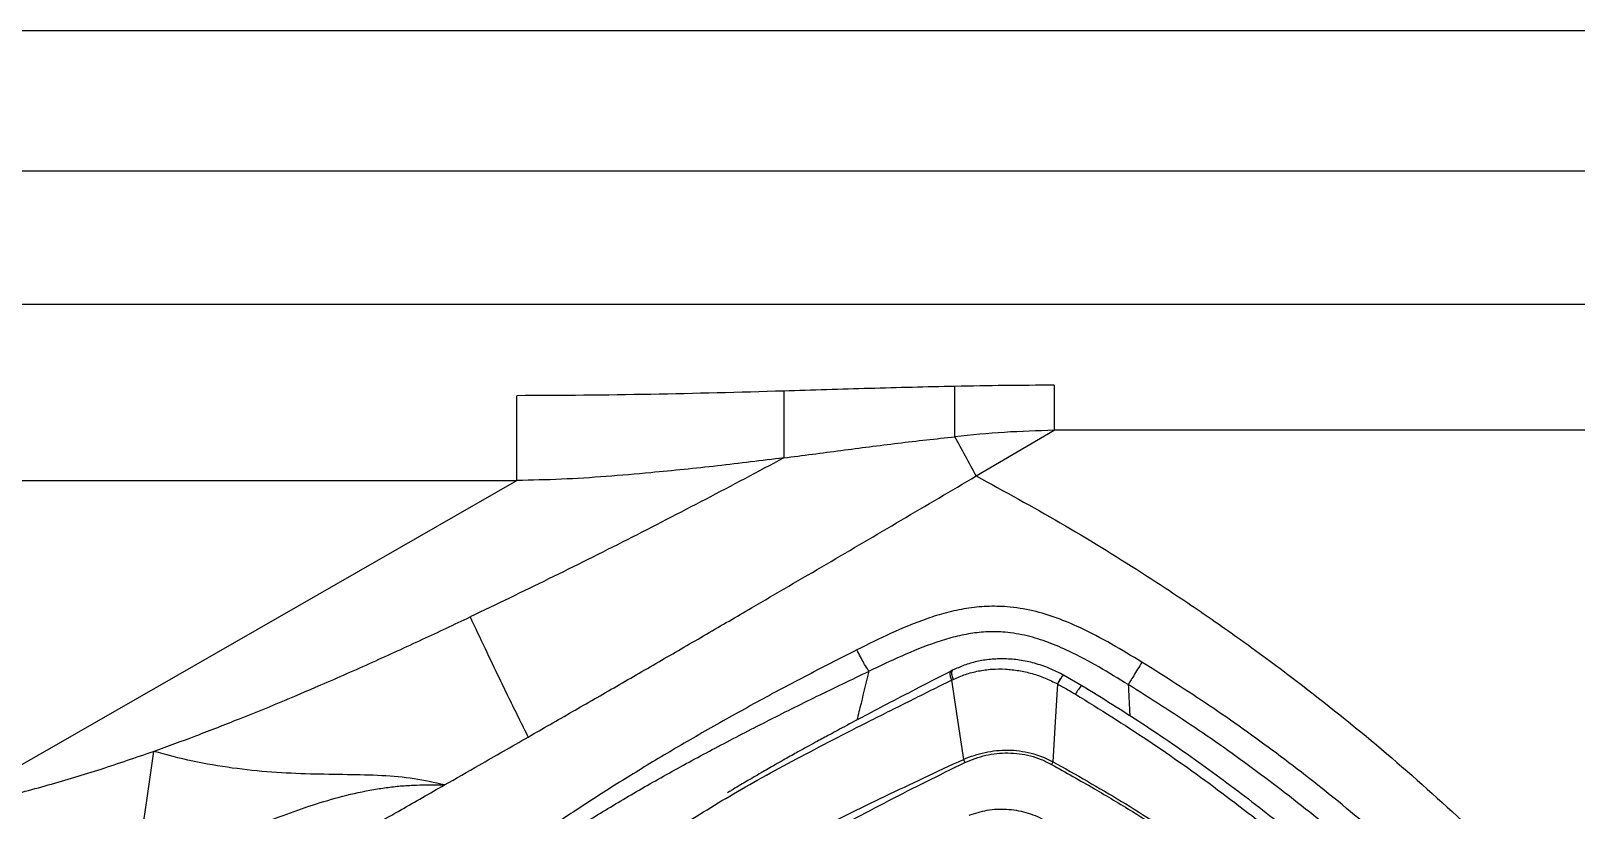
# Model space of a CAD drawing. Extents: x 400 to 501, y 484 to 634.
# Drawn here: x 478.36 to 493.09, y 589.41 to 596.84 of the extents above; entities that cross this region are included whole.
import ezdxf

# ---------------------------------------------------------------- set-up
doc = ezdxf.new("R2010")
doc.units = 0
doc.header["$MEASUREMENT"] = 0
doc.layers.add('1', color=4, linetype='Continuous')
doc.layers.add('DIM', color=3, linetype='Continuous')
doc.layers.add('GEOMETRY', color=3, linetype='Continuous', lineweight=25)

# ---------------------------------------------------------------- blocks, each defined once
blk = doc.blocks.new('2026 GRANDEE')
at = {"layer": '1', "color": 4, "ltscale": 16}
blk.add_line((47.123, 0), (-47.123, 0), dxfattribs=at)
at = {"layer": 'GEOMETRY', "ltscale": 16}
for p, q in [((-45.241, -1.332), (45.241, -1.332)), ((36.946, -4.242), (37.688, -3.807)), ((44.166, -3.807), (37.688, -3.807)), ((26.618, -4.285), (32.567, -4.285)), ((27.094, -7.425), (32.567, -4.285)), ((36.721, -6.094), (36.704, -6.103)), ((37.776, -6.141), (37.779, -6.139)), ((37.779, -6.139), (37.954, -6.238)), ((36.823, -6.944), (36.837, -6.974)), ((37.676, -6.966), (37.663, -6.991))]:
    blk.add_line(p, q, dxfattribs=at)
at = {"layer": 'GEOMETRY'}
blk.add_line((44.506, -2.607), (14.117, -2.607), dxfattribs=at)
at = {"layer": 'GEOMETRY', "ltscale": 16, "flags": 128}
for points in [[(36.709, -6.189), (36.773, -6.612), (36.823, -6.944)], [(37.721, -6.225), (37.696, -6.64), (37.676, -6.966)]]:
    blk.add_lwpolyline(points, dxfattribs=at)
at = {"layer": 'GEOMETRY', "ltscale": 256}
blk.add_arc((38.15, -6.443), 0.284, 133.7806, 154.8006, dxfattribs=at)
at = {"layer": 'GEOMETRY', "ltscale": 16}
for points, knots in [([(36.743, -3.388), (36.471, -3.394), (35.927, -3.408), (35.384, -3.424), (35.111, -3.433)], [0, 0, 0, 0, 0.499132, 1, 1, 1, 1]), ([(37.688, -3.377), (37.53, -3.378), (37.215, -3.379), (36.9, -3.385), (36.743, -3.388)], [0, 0, 0, 0, 0.500519, 1, 1, 1, 1]), ([(36.743, -3.868), (36.743, -3.843), (36.743, -3.794), (36.743, -3.698), (36.743, -3.585), (36.743, -3.472), (36.743, -3.416), (36.743, -3.388)], [0, 0, 0, 0, 0.127638, 0.24957, 0.489783, 0.739369, 1, 1, 1, 1]), ([(37.688, -3.377), (37.688, -3.402), (37.688, -3.452), (37.688, -3.558), (37.688, -3.678), (37.688, -3.764), (37.688, -3.807)], [0, 0, 0, 0, 0.2500007, 0.5, 0.7499993, 1, 1, 1, 1]), ([(35.111, -3.433), (34.689, -3.445), (33.841, -3.469), (32.992, -3.475), (32.567, -3.477)], [0, 0, 0, 0, 0.498822, 1, 1, 1, 1]), ([(32.567, -4.285), (32.567, -4.244), (32.567, -4.162), (32.567, -4.043), (32.567, -3.928), (32.567, -3.819), (32.567, -3.717), (32.567, -3.626), (32.567, -3.544), (32.567, -3.499), (32.567, -3.477)], [0, 0, 0, 0, 0.1250006, 0.2500006, 0.3750002, 0.5, 0.6249998, 0.7499994, 0.8749994, 1, 1, 1, 1]), ([(35.111, -3.433), (35.111, -3.471), (35.111, -3.528), (35.111, -3.622), (35.111, -3.699), (35.111, -3.782), (35.111, -3.872), (35.111, -3.97), (35.111, -4.036), (35.111, -4.07)], [0, 0, 0, 0, 0.263262, 0.391341, 0.515459, 0.635759, 0.753921, 0.873522, 1, 1, 1, 1]), ([(37.688, -3.807), (37.53, -3.812), (37.214, -3.821), (36.9, -3.852), (36.743, -3.868)], [0, 0, 0, 0, 0.499354, 1, 1, 1, 1]), ([(35.111, -4.07), (35.293, -4.046), (35.656, -3.999), (36.198, -3.927), (36.561, -3.888), (36.743, -3.868)], [0, 0, 0, 0, 0.334571, 0.667947, 1, 1, 1, 1]), ([(36.946, -4.242), (36.912, -4.179), (36.843, -4.053), (36.776, -3.929), (36.743, -3.868)], [0, 0, 0, 0, 0.5027717, 1, 1, 1, 1]), ([(35.111, -4.07), (34.863, -4.202), (34.367, -4.466), (33.62, -4.851), (32.872, -5.225), (32.371, -5.466), (32.121, -5.586)], [0, 0, 0, 0, 0.251736, 0.502292, 0.752269, 1, 1, 1, 1]), ([(35.111, -4.07), (34.901, -4.096), (34.479, -4.148), (33.914, -4.206), (33.418, -4.248), (32.992, -4.277), (32.709, -4.282), (32.567, -4.285)], [0, 0, 0, 0, 0.2500865, 0.5005919, 0.6674787, 0.8340418, 1, 1, 1, 1]), ([(32.674, -6.731), (32.814, -6.65), (33.092, -6.491), (33.518, -6.246), (33.945, -5.999), (34.374, -5.75), (34.898, -5.445), (35.517, -5.083), (36.231, -4.663), (36.708, -4.383), (36.946, -4.242)], [0, 0, 0, 0, 0.102053, 0.202764, 0.302941, 0.402964, 0.502933, 0.668515, 0.833988, 1, 1, 1, 1]), ([(36.946, -4.242), (37.214, -4.389), (37.748, -4.68), (38.346, -5.048), (38.758, -5.315), (38.993, -5.472), (39.229, -5.634), (39.481, -5.812), (39.933, -6.141), (40.567, -6.634), (41.346, -7.305), (42.019, -7.945), (42.594, -8.541), (43.084, -9.085), (43.472, -9.548), (43.768, -9.921), (43.979, -10.196), (44.184, -10.472), (44.371, -10.733), (44.649, -11.132), (45.011, -11.681), (45.452, -12.407), (45.725, -12.906), (45.862, -13.157)], [0, 0, 0, 0, 0.071591, 0.14241, 0.164528, 0.186584, 0.208583, 0.231692, 0.258921, 0.339583, 0.419837, 0.499879, 0.556947, 0.614093, 0.671388, 0.698471, 0.72561, 0.752813, 0.778921, 0.800899, 0.866647, 0.932983, 1, 1, 1, 1]), ([(29.103, -6.867), (29.238, -6.818), (29.512, -6.718), (29.912, -6.562), (30.308, -6.401), (30.732, -6.221), (31.187, -6.02), (31.661, -5.803), (31.97, -5.657), (32.121, -5.586)], [0, 0, 0, 0, 0.131297, 0.266484, 0.392147, 0.522862, 0.687421, 0.846953, 1, 1, 1, 1]), ([(32.121, -5.586), (32.169, -5.686), (32.26, -5.882), (32.384, -6.141), (32.491, -6.361), (32.583, -6.548), (32.643, -6.669), (32.674, -6.731)], [0, 0, 0, 0, 0.257032, 0.501491, 0.662964, 0.827708, 1, 1, 1, 1]), ([(38.526, -6.017), (38.43, -5.959), (38.237, -5.842), (37.968, -5.699), (37.717, -5.593), (37.485, -5.522), (37.259, -5.486), (37.046, -5.482), (36.852, -5.502), (36.661, -5.543), (36.418, -5.619), (36.133, -5.738), (35.915, -5.847), (35.809, -5.9)], [0, 0, 0, 0, 0.115288, 0.232522, 0.312957, 0.395803, 0.481548, 0.54778, 0.614888, 0.682055, 0.748599, 0.877308, 1, 1, 1, 1]), ([(38.395, -6.231), (38.302, -6.174), (38.117, -6.061), (37.864, -5.925), (37.635, -5.826), (37.432, -5.762), (37.238, -5.729), (37.057, -5.725), (36.89, -5.742), (36.724, -5.778), (36.503, -5.846), (36.236, -5.955), (36.027, -6.054), (35.924, -6.103)], [0, 0, 0, 0, 0.123155, 0.244366, 0.324526, 0.404298, 0.484544, 0.545986, 0.60886, 0.673191, 0.738643, 0.869959, 1, 1, 1, 1]), ([(35.809, -5.9), (35.642, -5.985), (35.31, -6.153), (34.825, -6.413), (34.359, -6.674), (33.914, -6.934), (33.494, -7.192), (33.102, -7.445), (32.739, -7.692), (32.524, -7.848), (32.417, -7.926)], [0, 0, 0, 0, 0.131981, 0.262078, 0.389878, 0.515687, 0.639412, 0.760931, 0.881112, 1, 1, 1, 1]), ([(35.924, -6.103), (35.917, -6.094), (35.904, -6.076), (35.875, -6.028), (35.843, -5.968), (35.82, -5.923), (35.809, -5.9)], [0, 0, 0, 0, 0.249999, 0.5, 0.750001, 1, 1, 1, 1]), ([(37.783, -6.143), (37.737, -6.12), (37.645, -6.073), (37.503, -6.025), (37.36, -5.995), (37.219, -5.983), (37.082, -5.988), (36.952, -6.009), (36.831, -6.043), (36.757, -6.078), (36.721, -6.094)], [0, 0, 0, 0, 0.137361, 0.27187, 0.401671, 0.528674, 0.65255, 0.772834, 0.888707, 1, 1, 1, 1]), ([(38.526, -6.017), (38.512, -6.04), (38.484, -6.086), (38.446, -6.148), (38.414, -6.2), (38.401, -6.22), (38.395, -6.231)], [0, 0, 0, 0, 0.249999, 0.5, 0.750001, 1, 1, 1, 1]), ([(44.088, -11.58), (43.952, -11.364), (43.676, -10.928), (43.221, -10.29), (42.73, -9.662), (42.202, -9.051), (41.643, -8.463), (41.055, -7.903), (40.443, -7.375), (39.815, -6.884), (39.178, -6.429), (38.742, -6.154), (38.526, -6.017)], [0, 0, 0, 0, 0.096358, 0.194984, 0.29578, 0.397663, 0.500023, 0.602394, 0.7043, 0.805058, 0.903601, 1, 1, 1, 1]), ([(32.571, -7.977), (32.676, -7.904), (32.886, -7.757), (33.243, -7.528), (33.63, -7.294), (34.045, -7.057), (34.486, -6.819), (34.948, -6.58), (35.429, -6.34), (35.758, -6.183), (35.924, -6.103)], [0, 0, 0, 0, 0.117929, 0.237268, 0.358138, 0.481493, 0.6073, 0.735537, 0.866565, 1, 1, 1, 1]), ([(36.705, -6.102), (36.605, -6.154), (36.408, -6.255), (36.135, -6.396), (35.897, -6.521), (35.7, -6.626), (35.544, -6.71), (35.426, -6.774), (35.344, -6.819), (35.284, -6.852), (35.23, -6.882), (35.17, -6.916), (35.102, -6.954), (35.009, -7.006), (34.89, -7.075), (34.751, -7.156), (34.644, -7.22), (34.587, -7.254), (34.575, -7.262)], [0, 0, 0, 0, 0.126502, 0.248773, 0.354427, 0.443351, 0.515669, 0.571528, 0.60886, 0.633203, 0.658182, 0.687453, 0.721022, 0.758901, 0.827181, 0.903145, 0.979865, 1, 1, 1, 1]), ([(35.811, -6.567), (35.824, -6.514), (35.863, -6.361), (35.9, -6.205), (35.924, -6.103)], [0, 0, 0, 0, 0.346582, 1, 1, 1, 1]), ([(36.715, -6.101), (36.714, -6.101), (36.709, -6.1), (36.703, -6.103), (36.698, -6.11), (36.695, -6.121), (36.695, -6.136), (36.698, -6.153), (36.702, -6.17), (36.707, -6.183), (36.709, -6.189)], [0, 0, 0, 0, 0.066174, 0.196058, 0.332355, 0.472122, 0.611935, 0.748358, 0.878433, 1, 1, 1, 1]), ([(36.709, -6.189), (36.713, -6.187), (36.718, -6.185), (36.724, -6.182), (36.726, -6.181)], [0, 0, 0, 0, 0.56, 1, 1, 1, 1]), ([(36.721, -6.095), (36.72, -6.095), (36.717, -6.096), (36.714, -6.102), (36.711, -6.113), (36.711, -6.127), (36.714, -6.145), (36.719, -6.163), (36.724, -6.175), (36.726, -6.181)], [0, 0, 0, 0, 0.032452, 0.19663, 0.364979, 0.533328, 0.697507, 0.853931, 1, 1, 1, 1]), ([(36.726, -6.181), (36.765, -6.164), (36.842, -6.13), (36.966, -6.099), (37.094, -6.081), (37.224, -6.081), (37.353, -6.095), (37.479, -6.124), (37.603, -6.166), (37.682, -6.205), (37.721, -6.225)], [0, 0, 0, 0, 0.126237, 0.25247, 0.378246, 0.503559, 0.627704, 0.75127, 0.8765, 1, 1, 1, 1]), ([(37.779, -6.139), (37.777, -6.14), (37.775, -6.141), (37.767, -6.151), (37.759, -6.162), (37.75, -6.176), (37.737, -6.196), (37.728, -6.214), (37.721, -6.225)], [0, 0, 0, 0, 0.238958, 0.36804, 0.5, 0.63196, 0.761042, 1, 1, 1, 1]), ([(37.721, -6.225), (37.727, -6.213), (37.737, -6.196), (37.749, -6.176), (37.758, -6.162), (37.766, -6.151), (37.773, -6.143), (37.775, -6.142), (37.776, -6.141)], [0, 0, 0, 0, 0.271068, 0.417503, 0.567194, 0.716866, 0.863247, 1, 1, 1, 1]), ([(33.999, -7.671), (34.017, -7.658), (34.11, -7.593), (34.308, -7.466), (34.591, -7.294), (34.901, -7.118), (35.23, -6.939), (35.578, -6.757), (35.942, -6.571), (36.319, -6.383), (36.579, -6.253), (36.709, -6.189)], [0, 0, 0, 0, 0.029254, 0.150301, 0.272076, 0.393781, 0.514785, 0.635673, 0.756952, 0.878685, 1, 1, 1, 1]), ([(37.721, -6.225), (37.721, -6.225), (37.721, -6.225), (37.721, -6.225), (37.721, -6.225)], [0, 0, 0, 0, 0.56, 1, 1, 1, 1]), ([(37.721, -6.225), (37.754, -6.243), (37.811, -6.275), (37.868, -6.308), (37.893, -6.322)], [0, 0, 0, 0, 0.560002, 1, 1, 1, 1]), ([(37.893, -6.322), (38.124, -6.467), (38.585, -6.754), (39.251, -7.228), (39.895, -7.73), (40.516, -8.262), (41.079, -8.792), (41.588, -9.311), (42.046, -9.816), (42.486, -10.338), (42.904, -10.879), (43.304, -11.434), (43.551, -11.817), (43.674, -12.008)], [0, 0, 0, 0, 0.1000688, 0.1999124, 0.2997469, 0.3997863, 0.4998266, 0.5830232, 0.6662201, 0.7495517, 0.8330446, 0.9165066, 1, 1, 1, 1]), ([(37.954, -6.238), (38.148, -6.359), (38.535, -6.599), (39.097, -6.987), (39.645, -7.396), (40.177, -7.826), (40.692, -8.278), (41.153, -8.712), (41.434, -9.003), (41.557, -9.13)], [0, 0, 0, 0, 0.1480648, 0.2955762, 0.442982, 0.5905353, 0.7384057, 0.8861884, 1, 1, 1, 1]), ([(43.875, -11.711), (43.74, -11.498), (43.468, -11.069), (43.02, -10.441), (42.536, -9.822), (42.016, -9.219), (41.465, -8.64), (40.886, -8.089), (40.284, -7.569), (39.665, -7.086), (39.037, -6.637), (38.607, -6.365), (38.395, -6.231)], [0, 0, 0, 0, 0.0964045, 0.1950542, 0.2958468, 0.3977029, 0.5000235, 0.6023537, 0.7042327, 0.804988, 0.9035542, 1, 1, 1, 1]), ([(38.395, -6.231), (38.399, -6.316), (38.404, -6.415), (38.409, -6.513), (38.409, -6.526)], [0, 0, 0, 0, 0.870158, 1, 1, 1, 1]), ([(31.877, -7.187), (31.986, -7.125), (32.244, -6.977), (32.517, -6.821), (32.674, -6.731)], [0, 0, 0, 0, 0.422563, 1, 1, 1, 1]), ([(27.094, -7.425), (27.262, -7.391), (27.6, -7.323), (28.102, -7.19), (28.605, -7.039), (28.937, -6.924), (29.103, -6.867)], [0, 0, 0, 0, 0.246362, 0.495325, 0.746443, 1, 1, 1, 1]), ([(29.103, -6.867), (29.095, -6.927), (29.077, -7.047), (29.051, -7.226), (29.026, -7.402), (29.002, -7.57), (28.98, -7.725), (28.961, -7.856), (28.945, -7.957), (28.941, -7.985), (28.939, -7.999)], [0, 0, 0, 0, 0.123055, 0.246832, 0.371296, 0.496021, 0.621181, 0.746841, 0.872795, 1, 1, 1, 1]), ([(31.877, -7.187), (31.78, -7.166), (31.582, -7.122), (31.271, -7.095), (30.943, -7.089), (30.594, -7.085), (30.229, -7.069), (29.854, -7.03), (29.475, -6.966), (29.227, -6.9), (29.103, -6.867)], [0, 0, 0, 0, 0.103791, 0.213771, 0.333443, 0.461451, 0.594374, 0.729369, 0.864745, 1, 1, 1, 1]), ([(36.823, -6.944), (36.857, -6.93), (36.924, -6.903), (37.064, -6.866), (37.211, -6.85), (37.359, -6.861), (37.468, -6.882), (37.576, -6.916), (37.643, -6.949), (37.676, -6.966)], [0, 0, 0, 0, 0.125715, 0.251319, 0.500682, 0.625643, 0.750732, 0.87504, 1, 1, 1, 1]), ([(36.837, -6.974), (36.87, -6.96), (36.934, -6.932), (37.07, -6.893), (37.213, -6.878), (37.356, -6.888), (37.462, -6.908), (37.566, -6.941), (37.63, -6.975), (37.663, -6.991)], [0, 0, 0, 0, 0.126001, 0.2516189, 0.5011886, 0.626193, 0.7511755, 0.8751458, 1, 1, 1, 1]), ([(33.499, -8.575), (33.523, -8.565), (33.57, -8.546), (33.661, -8.505), (33.771, -8.455), (33.906, -8.391), (34.067, -8.312), (34.253, -8.216), (34.463, -8.108), (34.716, -7.977), (35.015, -7.823), (35.356, -7.649), (35.711, -7.473), (36.075, -7.295), (36.446, -7.119), (36.697, -7.002), (36.823, -6.944)], [0, 0, 0, 0, 0.06234, 0.124818, 0.187363, 0.250453, 0.313852, 0.376637, 0.439459, 0.502671, 0.586016, 0.668823, 0.751617, 0.834542, 0.917364, 1, 1, 1, 1]), ([(33.553, -8.638), (33.578, -8.631), (33.629, -8.615), (33.726, -8.582), (33.841, -8.536), (33.981, -8.475), (34.145, -8.396), (34.334, -8.299), (34.543, -8.187), (34.793, -8.05), (35.084, -7.889), (35.416, -7.707), (35.759, -7.522), (36.111, -7.337), (36.471, -7.153), (36.715, -7.034), (36.837, -6.974)], [0, 0, 0, 0, 0.062319, 0.124752, 0.187451, 0.250906, 0.314486, 0.37751, 0.44061, 0.503895, 0.587131, 0.669779, 0.75236, 0.835034, 0.917583, 1, 1, 1, 1]), ([(37.663, -6.991), (37.799, -7.068), (38.06, -7.214), (38.424, -7.432), (38.743, -7.637), (39.019, -7.823), (39.253, -7.989), (39.448, -8.132), (39.582, -8.234), (39.669, -8.301), (39.717, -8.34), (39.782, -8.391), (39.864, -8.457), (39.966, -8.54), (40.068, -8.625), (40.237, -8.77), (40.416, -8.929), (40.577, -9.08), (40.646, -9.148), (40.677, -9.177), (40.691, -9.19), (40.696, -9.196), (40.699, -9.199), (40.7, -9.2), (40.701, -9.2), (40.701, -9.201), (40.701, -9.201), (40.701, -9.201), (40.701, -9.201), (40.701, -9.201), (40.702, -9.201), (40.705, -9.204), (40.715, -9.214), (40.738, -9.236), (40.777, -9.275), (40.838, -9.336), (40.923, -9.423), (41.035, -9.54), (41.131, -9.644), (41.205, -9.725), (41.25, -9.776), (41.297, -9.828), (41.346, -9.884), (41.396, -9.942), (41.448, -10.003), (41.5, -10.065), (41.669, -10.266), (41.945, -10.616), (42.312, -11.126), (42.661, -11.653), (42.875, -12.016), (42.982, -12.197)], [0, 0, 0, 0, 0.062481, 0.118844, 0.169135, 0.213352, 0.251461, 0.283422, 0.309236, 0.318658, 0.3269, 0.333965, 0.351242, 0.368824, 0.386373, 0.403893, 0.457678, 0.481272, 0.491642, 0.496202, 0.498209, 0.499091, 0.49948, 0.499651, 0.499785, 0.499785, 0.499785, 0.499787, 0.499791, 0.499809, 0.499878, 0.500152, 0.501246, 0.505611, 0.512881, 0.523059, 0.53994, 0.561408, 0.587481, 0.596044, 0.605011, 0.61438, 0.624154, 0.634334, 0.64492, 0.655914, 0.66648, 0.749216, 0.832806, 0.916374, 1, 1, 1, 1]), ([(37.676, -6.966), (37.896, -7.089), (38.335, -7.337), (38.971, -7.749), (39.584, -8.192), (40.17, -8.668), (40.725, -9.176), (41.246, -9.72), (41.735, -10.296), (42.192, -10.901), (42.62, -11.529), (42.878, -11.965), (43.007, -12.182)], [0, 0, 0, 0, 0.100262, 0.200594, 0.300842, 0.400493, 0.499762, 0.599107, 0.699009, 0.799378, 0.89967, 1, 1, 1, 1]), ([(28.939, -7.999), (29.029, -7.97), (29.211, -7.913), (29.483, -7.814), (29.761, -7.705), (30.046, -7.59), (30.332, -7.478), (30.62, -7.376), (30.908, -7.291), (31.149, -7.238), (31.339, -7.209), (31.474, -7.195), (31.609, -7.187), (31.743, -7.185), (31.832, -7.187), (31.877, -7.187)], [0, 0, 0, 0, 0.091838, 0.185976, 0.282678, 0.382812, 0.485803, 0.58267, 0.680818, 0.779021, 0.823867, 0.868855, 0.912552, 0.956313, 1, 1, 1, 1]), ([(31.466, -7.422), (31.532, -7.384), (31.666, -7.308), (31.806, -7.227), (31.877, -7.187)], [0, 0, 0, 0, 0.498479, 1, 1, 1, 1]), ([(30.32, -8.068), (30.367, -8.041), (30.463, -7.989), (30.627, -7.898), (30.807, -7.796), (31.007, -7.683), (31.226, -7.559), (31.384, -7.468), (31.466, -7.422)], [0, 0, 0, 0, 0.15451, 0.311275, 0.475968, 0.645253, 0.817929, 1, 1, 1, 1]), ([(36.877, -7.476), (36.934, -7.457), (37.049, -7.421), (37.234, -7.412), (37.389, -7.438), (37.508, -7.478), (37.564, -7.506), (37.592, -7.52)], [0, 0, 0, 0, 0.250615, 0.500738, 0.749747, 0.874802, 1, 1, 1, 1])]:
    blk.add_open_spline(points, degree=3, knots=knots, dxfattribs=at)

msp = doc.modelspace()

# ---------------------------------------------------------------- block references
at = {"layer": 'DIM'}
msp.add_blockref('2026 GRANDEE', (450.425, 596.84), dxfattribs=at)

doc.saveas('drawing.dxf')
